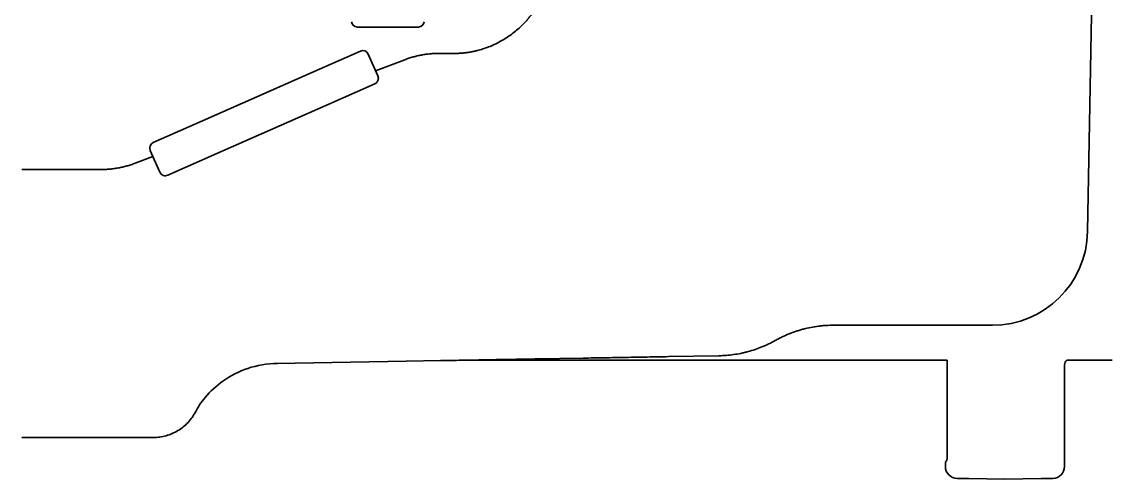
# Model space of a CAD drawing. Extents: x 5997 to 10491, y -672 to 3388.
# Drawn here: x 6697.1 to 6788.7, y 1270.9 to 1309.3 of the extents above; entities that cross this region are included whole.
import ezdxf

# ---------------------------------------------------------------- set-up
doc = ezdxf.new("R2010")
doc.units = 0
doc.header["$LTSCALE"] = 5
doc.layers.add('1', color=7, linetype='CONTINUOUS', true_color=0xffffff)

msp = doc.modelspace()

# ---------------------------------------------------------------- linework, layer by layer
at = {"layer": '1', "color": 7, "linetype": 'Continuous', "lineweight": 35}
for p, q in [((6787.173, 1323.861), (6786.611, 1291.648)), ((6725.316, 1308.826), (6727.873, 1308.826)), ((6727.873, 1308.826), (6730.43, 1308.826)), ((6725.562, 1306.807), (6721.446, 1304.988)), ((6726.221, 1306.551), (6727.029, 1304.722)), ((6732.156, 1306.611), (6733.48, 1306.611)), ((6726.844, 1305.141), (6729.289, 1306.08)), ((6712.299, 1300.945), (6721.446, 1304.988)), ((6726.774, 1304.063), (6722.658, 1302.244)), ((6722.658, 1302.244), (6713.512, 1298.201)), ((6708.183, 1299.126), (6712.299, 1300.945)), ((6706.657, 1297.392), (6708.15, 1297.965)), ((6708.736, 1296.637), (6707.928, 1298.467)), ((6709.396, 1296.382), (6713.512, 1298.201)), ((6697.144, 1296.861), (6703.791, 1296.861)), ((6764.028, 1283.711), (6764.086, 1283.718)), ((6771.101, 1283.787), (6765.294, 1283.787)), ((6773.033, 1283.787), (6771.101, 1283.787)), ((6773.033, 1283.787), (6776.187, 1283.787)), ((6776.188, 1283.787), (6776.187, 1283.787)), ((6776.188, 1283.787), (6776.87, 1283.787)), ((6778.546, 1283.787), (6776.87, 1283.787)), ((6778.612, 1283.787), (6778.546, 1283.787)), ((6729.402, 1280.765), (6718.547, 1280.576)), ((6732.295, 1280.816), (6729.402, 1280.765)), ((6733.62, 1280.839), (6732.295, 1280.816)), ((6734.875, 1280.861), (6764.669, 1280.861)), ((6744.261, 1281.026), (6740.307, 1280.956)), ((6755.664, 1281.225), (6751.431, 1281.151)), ((6764.673, 1280.861), (6764.673, 1280.86)), ((6767.152, 1280.861), (6774.824, 1280.861)), ((6774.824, 1280.861), (6774.824, 1272.705)), ((6784.878, 1280.861), (6788.673, 1280.861)), ((6784.673, 1280.457), (6784.673, 1271.931)), ((6703.777, 1274.361), (6697.144, 1274.361)), ((6703.777, 1274.361), (6706.631, 1274.361)), ((6707.18, 1274.361), (6706.631, 1274.361)), ((6708.173, 1274.361), (6707.18, 1274.361)), ((6708.173, 1274.361), (6708.174, 1274.361)), ((6774.673, 1271.931), (6774.673, 1272.2)), ((6776.638, 1270.914), (6775.655, 1270.931)), ((6779.673, 1270.861), (6776.638, 1270.914)), ((6782.708, 1270.914), (6779.673, 1270.861)), ((6783.69, 1270.931), (6782.708, 1270.914))]:
    msp.add_line(p, q, dxfattribs=at)
for centre, radius, start, end in [((6725.316, 1309.326), 0.5, 186.93646, 270), ((6730.43, 1309.326), 0.5, 270, 353.06354), ((6725.764, 1306.349), 0.5, 23.84372, 113.84372), ((6726.572, 1304.52), 0.5, 293.84372, 23.84372), ((6708.385, 1298.669), 0.5, 113.84372, 203.84372), ((6709.194, 1296.839), 0.5, 203.84372, 293.84372), ((6778.612, 1291.787), 8, 270, 359), ((6785.173, 1280.457), 0.5, 126.08482, 180), ((6774.926, 1272.2), 0.253, 138.18199, 180), ((6775.673, 1271.931), 1, 180, 269), ((6783.673, 1271.931), 1, 271, 0)]:
    msp.add_arc(centre, radius, start, end, dxfattribs=at)
for points, knots in [([(6733.48, 1306.61), (6733.495, 1306.61), (6733.524, 1306.61), (6733.567, 1306.611), (6733.61, 1306.612), (6733.653, 1306.612), (6733.696, 1306.614), (6733.74, 1306.615), (6733.783, 1306.617), (6733.826, 1306.618), (6733.87, 1306.621), (6733.913, 1306.623), (6733.956, 1306.626), (6734, 1306.629), (6734.043, 1306.632), (6734.087, 1306.635), (6734.13, 1306.639), (6734.173, 1306.643), (6734.217, 1306.647), (6734.26, 1306.651), (6734.304, 1306.656), (6734.347, 1306.661), (6734.391, 1306.666), (6734.434, 1306.671), (6734.478, 1306.677), (6734.521, 1306.683), (6734.565, 1306.689), (6734.608, 1306.696), (6734.652, 1306.702), (6734.695, 1306.709), (6734.739, 1306.716), (6734.782, 1306.724), (6734.826, 1306.732), (6734.869, 1306.74), (6734.913, 1306.748), (6734.956, 1306.756), (6735, 1306.765), (6735.043, 1306.774), (6735.086, 1306.783), (6735.13, 1306.792), (6735.173, 1306.802), (6735.217, 1306.812), (6735.26, 1306.822), (6735.303, 1306.833), (6735.346, 1306.844), (6735.39, 1306.855), (6735.433, 1306.866), (6735.626, 1306.917), (6735.968, 1307.021), (6736.452, 1307.201), (6736.93, 1307.413), (6737.393, 1307.655), (6737.84, 1307.925), (6738.27, 1308.224), (6738.687, 1308.554), (6738.971, 1308.811), (6739.138, 1308.974), (6739.195, 1309.031), (6739.252, 1309.088), (6739.308, 1309.147), (6739.364, 1309.206), (6739.419, 1309.265), (6739.474, 1309.326), (6739.528, 1309.387), (6739.582, 1309.449), (6739.636, 1309.511), (6739.688, 1309.575), (6739.741, 1309.639), (6739.792, 1309.704), (6739.844, 1309.769), (6739.894, 1309.835), (6739.944, 1309.902), (6739.994, 1309.97), (6740.042, 1310.038), (6740.09, 1310.107), (6740.138, 1310.177), (6740.185, 1310.248), (6740.231, 1310.319), (6740.277, 1310.391), (6740.321, 1310.463), (6740.365, 1310.537), (6740.394, 1310.586), (6740.409, 1310.611)], [0, 0, 0, 0, 0.005159, 0.010321, 0.015487, 0.020656, 0.025829, 0.031005, 0.036185, 0.041369, 0.046557, 0.051749, 0.056944, 0.062143, 0.067347, 0.072554, 0.077765, 0.08298, 0.088199, 0.093423, 0.09865, 0.103882, 0.109118, 0.114358, 0.119602, 0.124851, 0.130103, 0.135361, 0.140622, 0.145888, 0.151158, 0.156433, 0.161712, 0.166996, 0.172284, 0.177577, 0.182874, 0.188176, 0.193482, 0.198793, 0.204108, 0.209428, 0.214753, 0.220082, 0.225416, 0.230755, 0.236098, 0.241446, 0.302414, 0.36414, 0.426616, 0.489829, 0.551404, 0.613953, 0.677452, 0.741888, 0.751493, 0.761122, 0.770777, 0.780457, 0.790162, 0.799893, 0.809649, 0.81943, 0.829237, 0.839069, 0.848927, 0.85881, 0.86872, 0.878655, 0.888617, 0.898605, 0.90862, 0.918661, 0.92873, 0.938826, 0.94895, 0.959102, 0.969283, 0.979492, 0.989731, 1, 1, 1, 1]), ([(6765.294, 1283.791), (6765.08, 1283.791), (6764.867, 1283.784), (6764.547, 1283.764), (6764.44, 1283.755), (6764.227, 1283.735), (6764.121, 1283.723), (6763.592, 1283.654), (6763.173, 1283.573), (6762.657, 1283.438), (6762.554, 1283.409), (6762.401, 1283.364), (6762.35, 1283.348), (6762.248, 1283.316), (6761.993, 1283.234), (6761.543, 1283.068), (6761.153, 1282.896), (6760.864, 1282.757), (6760.768, 1282.709), (6760.578, 1282.61), (6760.484, 1282.559), (6760.391, 1282.507)], [0, 0, 0, 0, 0.125, 0.125, 0.1875, 0.1875, 0.25, 0.25, 0.5, 0.5, 0.5625, 0.5625, 0.59375, 0.59375, 0.625, 0.75, 0.875, 0.875, 0.9375, 0.9375, 1, 1, 1, 1]), ([(6760.391, 1282.507), (6760.211, 1282.406), (6760.028, 1282.31), (6759.748, 1282.175), (6759.655, 1282.131), (6759.466, 1282.047), (6759.371, 1282.007), (6758.894, 1281.812), (6758.505, 1281.68), (6758.008, 1281.545), (6757.908, 1281.52), (6757.707, 1281.472), (6757.606, 1281.449), (6757.302, 1281.387), (6757.099, 1281.352), (6756.488, 1281.265), (6756.078, 1281.232), (6755.664, 1281.225)], [0, 0, 0, 0, 0.125, 0.125, 0.1875, 0.1875, 0.25, 0.25, 0.5, 0.5, 0.5625, 0.5625, 0.625, 0.625, 0.75, 0.75, 1, 1, 1, 1]), ([(6711.685, 1276.446), (6711.91, 1276.896), (6712.524, 1277.809), (6714.025, 1279.228), (6716.129, 1280.298), (6717.725, 1280.566), (6718.603, 1280.584)], [0, 0, 0, 0, 0.20945, 0.446991, 0.713699, 1, 1, 1, 1]), ([(6740.307, 1280.956), (6740.167, 1280.954), (6740.028, 1280.951), (6739.749, 1280.946), (6739.61, 1280.944), (6739.192, 1280.937), (6738.914, 1280.932), (6738.078, 1280.917), (6737.521, 1280.907), (6736.406, 1280.888), (6735.849, 1280.878), (6734.735, 1280.859), (6734.177, 1280.849), (6733.62, 1280.839)], [0, 0, 0, 0, 0.0625, 0.0625, 0.125, 0.125, 0.25, 0.25, 0.5, 0.5, 0.75, 0.75, 1, 1, 1, 1]), ([(6740.307, 1280.956), (6740.167, 1280.954), (6740.028, 1280.951), (6739.749, 1280.946), (6739.61, 1280.944), (6739.192, 1280.937), (6738.914, 1280.932), (6738.078, 1280.917), (6737.521, 1280.907), (6736.406, 1280.888), (6735.849, 1280.878), (6734.735, 1280.859), (6734.177, 1280.849), (6733.62, 1280.839)], [0, 0, 0, 0, 0.0625, 0.0625, 0.125, 0.125, 0.25, 0.25, 0.5, 0.5, 0.75, 0.75, 1, 1, 1, 1]), ([(6751.431, 1281.151), (6750.834, 1281.141), (6750.236, 1281.13), (6749.041, 1281.109), (6748.444, 1281.099), (6747.249, 1281.078), (6746.651, 1281.068), (6745.755, 1281.052), (6745.456, 1281.047), (6744.859, 1281.036), (6744.56, 1281.031), (6744.261, 1281.026)], [0, 0, 0, 0, 0.25, 0.25, 0.5, 0.5, 0.75, 0.75, 0.875, 0.875, 1, 1, 1, 1]), ([(6764.673, 1280.861), (6764.673, 1280.861), (6764.673, 1280.861), (6764.673, 1280.861), (6764.674, 1280.861), (6764.675, 1280.861), (6764.676, 1280.861), (6764.677, 1280.861), (6764.679, 1280.861), (6764.68, 1280.861), (6764.682, 1280.861), (6764.684, 1280.861), (6764.687, 1280.861), (6764.69, 1280.861), (6764.692, 1280.861), (6764.696, 1280.861), (6764.699, 1280.861), (6764.702, 1280.861), (6764.706, 1280.861), (6764.71, 1280.861), (6764.715, 1280.861), (6764.719, 1280.861), (6764.724, 1280.861), (6764.729, 1280.861), (6764.734, 1280.861), (6764.739, 1280.861), (6764.745, 1280.861), (6764.751, 1280.861), (6764.757, 1280.861), (6764.763, 1280.861), (6764.77, 1280.861), (6764.777, 1280.861), (6764.784, 1280.861), (6764.791, 1280.861), (6764.799, 1280.861), (6764.806, 1280.861), (6764.814, 1280.861), (6764.822, 1280.861), (6764.831, 1280.861), (6764.84, 1280.861), (6764.848, 1280.861), (6764.858, 1280.861), (6764.867, 1280.861), (6764.876, 1280.861), (6764.886, 1280.861), (6764.896, 1280.861), (6764.907, 1280.861), (6764.917, 1280.861), (6764.928, 1280.861), (6764.939, 1280.861), (6764.95, 1280.861), (6764.961, 1280.861), (6764.973, 1280.861), (6764.985, 1280.861), (6764.997, 1280.861), (6765.009, 1280.861), (6765.022, 1280.861), (6765.035, 1280.861), (6765.048, 1280.861), (6765.061, 1280.861), (6765.075, 1280.861), (6765.088, 1280.861), (6765.102, 1280.86), (6765.116, 1280.86), (6765.131, 1280.86), (6765.145, 1280.86), (6765.16, 1280.86), (6765.175, 1280.86), (6765.191, 1280.86), (6765.206, 1280.86), (6765.222, 1280.86), (6765.238, 1280.86), (6765.254, 1280.86), (6765.271, 1280.86), (6765.288, 1280.86), (6765.305, 1280.86), (6765.341, 1280.86), (6765.4, 1280.86), (6765.484, 1280.86), (6765.574, 1280.86), (6765.671, 1280.86), (6765.773, 1280.86), (6765.882, 1280.86), (6765.998, 1280.86), (6766.108, 1280.861), (6766.211, 1280.861), (6766.307, 1280.861), (6766.405, 1280.861), (6766.506, 1280.861), (6766.578, 1280.861), (6766.621, 1280.861), (6766.633, 1280.861), (6766.648, 1280.861), (6766.666, 1280.861), (6766.687, 1280.861), (6766.71, 1280.861), (6766.737, 1280.861), (6766.766, 1280.861), (6766.798, 1280.861), (6766.832, 1280.861), (6766.87, 1280.861), (6766.91, 1280.861), (6766.953, 1280.861), (6766.999, 1280.861), (6767.047, 1280.861), (6767.099, 1280.861), (6767.134, 1280.861), (6767.152, 1280.861)], [0, 0, 0, 0, 0.004806, 0.011048, 0.017292, 0.023539, 0.029788, 0.03604, 0.042294, 0.048552, 0.054813, 0.061077, 0.067344, 0.073615, 0.079889, 0.086167, 0.092448, 0.098733, 0.105023, 0.111316, 0.117613, 0.123914, 0.13022, 0.13653, 0.142844, 0.149163, 0.155487, 0.161815, 0.168148, 0.174485, 0.180828, 0.187176, 0.193528, 0.199886, 0.206249, 0.212617, 0.218991, 0.22537, 0.231755, 0.238145, 0.244541, 0.250943, 0.257351, 0.263764, 0.270183, 0.276609, 0.283041, 0.289479, 0.295923, 0.302373, 0.30883, 0.315294, 0.321764, 0.328241, 0.334725, 0.341216, 0.347713, 0.354218, 0.36073, 0.367249, 0.373776, 0.38031, 0.386852, 0.393402, 0.399959, 0.406524, 0.413098, 0.419679, 0.426269, 0.432868, 0.439475, 0.44609, 0.452715, 0.459348, 0.465991, 0.472643, 0.479305, 0.508515, 0.538502, 0.569253, 0.60076, 0.633012, 0.666001, 0.69972, 0.734169, 0.75985, 0.785792, 0.812005, 0.838501, 0.865298, 0.867758, 0.870923, 0.87479, 0.879356, 0.884616, 0.890567, 0.897203, 0.904519, 0.912509, 0.921168, 0.93049, 0.940467, 0.951095, 0.962367, 0.974278, 0.986824, 1, 1, 1, 1]), ([(6711.726, 1276.522), (6711.642, 1276.36), (6711.547, 1276.204), (6711.337, 1275.906), (6711.222, 1275.764), (6710.973, 1275.498), (6710.84, 1275.373), (6710.557, 1275.143), (6710.408, 1275.038), (6710.096, 1274.849), (6709.934, 1274.765), (6709.6, 1274.62), (6709.428, 1274.558), (6709.077, 1274.46), (6708.898, 1274.423), (6708.537, 1274.373), (6708.355, 1274.361), (6708.173, 1274.361)], [0, 0, 0, 0, 0.125, 0.125, 0.25, 0.25, 0.375, 0.375, 0.5, 0.5, 0.625, 0.625, 0.75, 0.75, 0.875, 0.875, 1, 1, 1, 1]), ([(6774.823, 1272.705), (6774.823, 1272.693), (6774.825, 1272.644), (6774.813, 1272.555), (6774.79, 1272.453), (6774.765, 1272.387), (6774.754, 1272.365), (6774.752, 1272.362), (6774.752, 1272.362)], [0, 0, 0, 0, 0.068325, 0.282584, 0.519574, 0.800413, 0.948562, 1, 1, 1, 1])]:
    msp.add_open_spline(points, degree=3, knots=knots, dxfattribs=at)
for points in [[(6729.289, 1306.08), (6730.673, 1306.611), (6732.156, 1306.611)], [(6703.791, 1296.861), (6705.273, 1296.861), (6706.657, 1297.392)]]:
    msp.add_open_spline(points, degree=2, dxfattribs=at)

doc.saveas('drawing.dxf')
